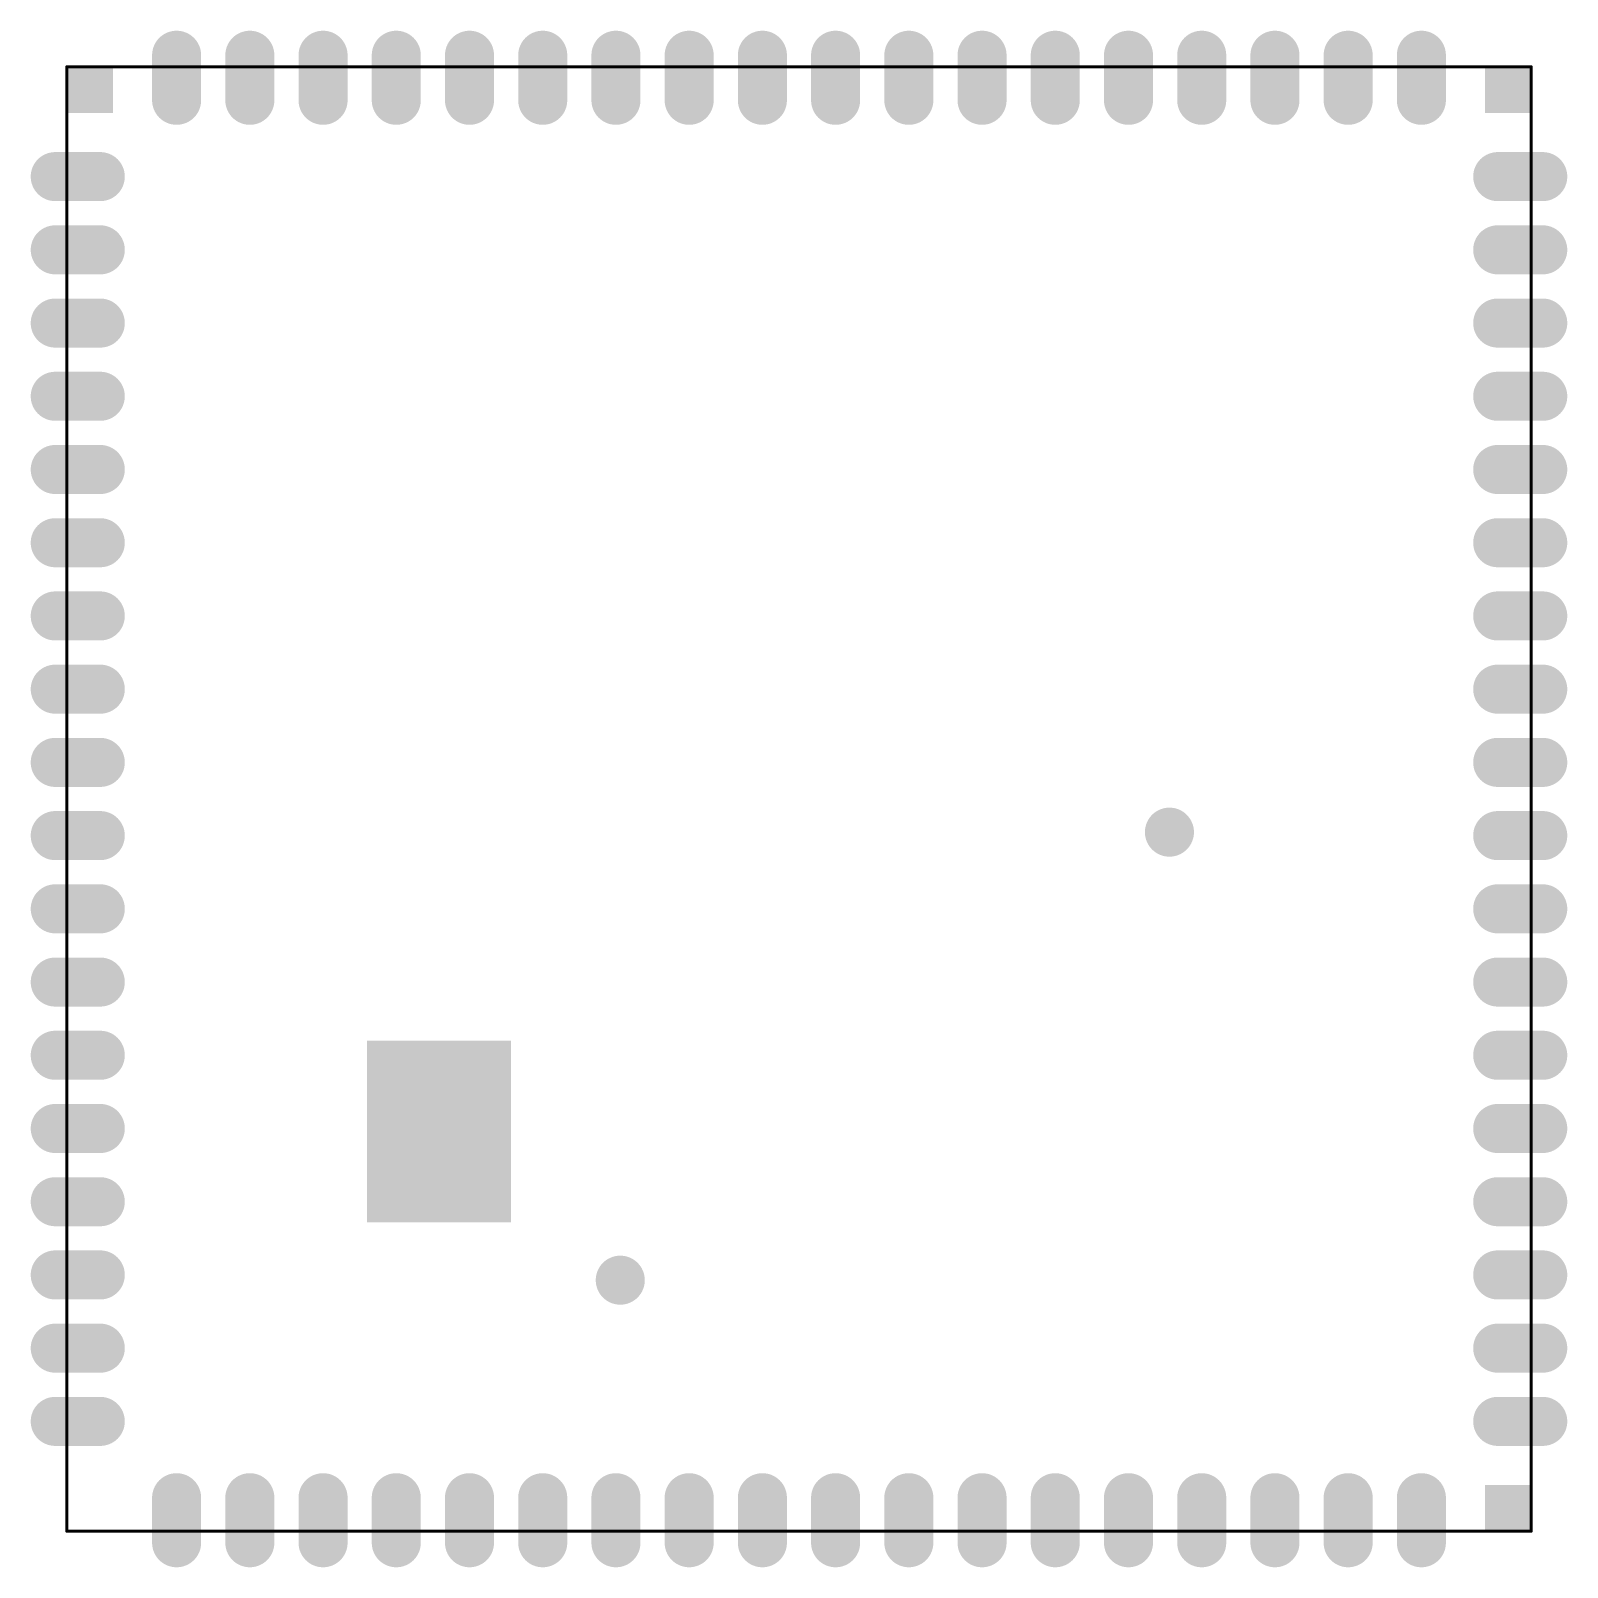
# Model space of a CAD drawing. Header units: millimetres. Extents: x -26 to 0.6, y -0.6 to 26.
import ezdxf

# ---------------------------------------------------------------- set-up
doc = ezdxf.new("R2010")
doc.units = ezdxf.units.MM
doc.layers.add('BottomSolder', color=6, linetype='Continuous')
doc.layers.add('Mechanical2', color=216, linetype='Continuous')

# ---------------------------------------------------------------- blocks, each defined once
blk = doc.blocks.new('SIP1_____B_1')
at = {"layer": 'BottomSolder'}
blk.add_solid([(0.4, 0.4), (-0.4, 0.4), (0.4, -0.4), (-0.4, -0.4)], dxfattribs=at)
blk = doc.blocks.new('SIP1_____B_2')
at = {"layer": 'BottomSolder'}
blk.add_solid([(0.4, 0.4), (-0.4, 0.4), (0.4, -0.4), (-0.4, -0.4)], dxfattribs=at)
blk = doc.blocks.new('SIP1_____B_3')
at = {"layer": 'BottomSolder'}
blk.add_solid([(0.4, 0.4), (-0.4, 0.4), (0.4, -0.4), (-0.4, -0.4)], dxfattribs=at)
blk = doc.blocks.new('SIP18_1_27_____B_44')
at = {"layer": 'BottomSolder', "const_width": 0.851}
for points in [[(0, 0.2), (0, -0.2)], [(1.27, 0.2), (1.27, -0.2)], [(2.54, 0.2), (2.54, -0.2)], [(3.81, 0.2), (3.81, -0.2)], [(5.08, 0.2), (5.08, -0.2)], [(6.35, 0.2), (6.35, -0.2)], [(7.62, 0.2), (7.62, -0.2)], [(8.89, 0.2), (8.89, -0.2)], [(10.16, 0.2), (10.16, -0.2)], [(11.43, 0.2), (11.43, -0.2)], [(12.7, 0.2), (12.7, -0.2)], [(13.97, 0.2), (13.97, -0.2)], [(15.24, 0.2), (15.24, -0.2)], [(16.51, 0.2), (16.51, -0.2)], [(17.78, 0.2), (17.78, -0.2)], [(19.05, 0.2), (19.05, -0.2)], [(20.32, 0.2), (20.32, -0.2)], [(21.59, 0.2), (21.59, -0.2)]]:
    blk.add_lwpolyline(points, dxfattribs=at)
at = {"layer": 'BottomSolder', "const_width": 0.425}
for points in [[(-0.213, 0.2, 1), (0.213, 0.2, 1)], [(1.057, 0.2, 1), (1.483, 0.2, 1)], [(2.327, 0.2, 1), (2.753, 0.2, 1)], [(3.597, 0.2, 1), (4.023, 0.2, 1)], [(4.867, 0.2, 1), (5.293, 0.2, 1)], [(6.137, 0.2, 1), (6.563, 0.2, 1)], [(7.407, 0.2, 1), (7.833, 0.2, 1)], [(8.677, 0.2, 1), (9.103, 0.2, 1)], [(9.947, 0.2, 1), (10.373, 0.2, 1)], [(11.217, 0.2, 1), (11.643, 0.2, 1)], [(12.487, 0.2, 1), (12.913, 0.2, 1)], [(13.757, 0.2, 1), (14.183, 0.2, 1)], [(15.027, 0.2, 1), (15.453, 0.2, 1)], [(16.297, 0.2, 1), (16.723, 0.2, 1)], [(17.567, 0.2, 1), (17.993, 0.2, 1)], [(18.837, 0.2, 1), (19.263, 0.2, 1)], [(20.107, 0.2, 1), (20.533, 0.2, 1)], [(21.377, 0.2, 1), (21.803, 0.2, 1)], [(-0.213, -0.2, 1), (0.213, -0.2, 1)], [(1.057, -0.2, 1), (1.483, -0.2, 1)], [(2.327, -0.2, 1), (2.753, -0.2, 1)], [(3.597, -0.2, 1), (4.023, -0.2, 1)], [(4.867, -0.2, 1), (5.293, -0.2, 1)], [(6.137, -0.2, 1), (6.563, -0.2, 1)], [(7.407, -0.2, 1), (7.833, -0.2, 1)], [(8.677, -0.2, 1), (9.103, -0.2, 1)], [(9.947, -0.2, 1), (10.373, -0.2, 1)], [(11.217, -0.2, 1), (11.643, -0.2, 1)], [(12.487, -0.2, 1), (12.913, -0.2, 1)], [(13.757, -0.2, 1), (14.183, -0.2, 1)], [(15.027, -0.2, 1), (15.453, -0.2, 1)], [(16.297, -0.2, 1), (16.723, -0.2, 1)], [(17.567, -0.2, 1), (17.993, -0.2, 1)], [(18.837, -0.2, 1), (19.263, -0.2, 1)], [(20.107, -0.2, 1), (20.533, -0.2, 1)], [(21.377, -0.2, 1), (21.803, -0.2, 1)]]:
    blk.add_lwpolyline(points, format="xyb", close=True, dxfattribs=at)
blk = doc.blocks.new('SIP18_1_27______45')
at = {"layer": 'BottomSolder', "const_width": 0.851}
for points in [[(0, 0.2), (0, -0.2)], [(1.27, 0.2), (1.27, -0.2)], [(2.54, 0.2), (2.54, -0.2)], [(3.81, 0.2), (3.81, -0.2)], [(5.08, 0.2), (5.08, -0.2)], [(6.35, 0.2), (6.35, -0.2)], [(7.62, 0.2), (7.62, -0.2)], [(8.89, 0.2), (8.89, -0.2)], [(10.16, 0.2), (10.16, -0.2)], [(11.43, 0.2), (11.43, -0.2)], [(12.7, 0.2), (12.7, -0.2)], [(13.97, 0.2), (13.97, -0.2)], [(15.24, 0.2), (15.24, -0.2)], [(16.51, 0.2), (16.51, -0.2)], [(17.78, 0.2), (17.78, -0.2)], [(19.05, 0.2), (19.05, -0.2)], [(20.32, 0.2), (20.32, -0.2)], [(21.59, 0.2), (21.59, -0.2)]]:
    blk.add_lwpolyline(points, dxfattribs=at)
at = {"layer": 'BottomSolder', "const_width": 0.425}
for points in [[(-0.213, 0.2, 1), (0.213, 0.2, 1)], [(1.057, 0.2, 1), (1.483, 0.2, 1)], [(2.327, 0.2, 1), (2.753, 0.2, 1)], [(3.597, 0.2, 1), (4.023, 0.2, 1)], [(4.867, 0.2, 1), (5.293, 0.2, 1)], [(6.137, 0.2, 1), (6.563, 0.2, 1)], [(7.407, 0.2, 1), (7.833, 0.2, 1)], [(8.677, 0.2, 1), (9.103, 0.2, 1)], [(9.947, 0.2, 1), (10.373, 0.2, 1)], [(11.217, 0.2, 1), (11.643, 0.2, 1)], [(12.487, 0.2, 1), (12.913, 0.2, 1)], [(13.757, 0.2, 1), (14.183, 0.2, 1)], [(15.027, 0.2, 1), (15.453, 0.2, 1)], [(16.297, 0.2, 1), (16.723, 0.2, 1)], [(17.567, 0.2, 1), (17.993, 0.2, 1)], [(18.837, 0.2, 1), (19.263, 0.2, 1)], [(20.107, 0.2, 1), (20.533, 0.2, 1)], [(21.377, 0.2, 1), (21.803, 0.2, 1)], [(-0.213, -0.2, 1), (0.213, -0.2, 1)], [(1.057, -0.2, 1), (1.483, -0.2, 1)], [(2.327, -0.2, 1), (2.753, -0.2, 1)], [(3.597, -0.2, 1), (4.023, -0.2, 1)], [(4.867, -0.2, 1), (5.293, -0.2, 1)], [(6.137, -0.2, 1), (6.563, -0.2, 1)], [(7.407, -0.2, 1), (7.833, -0.2, 1)], [(8.677, -0.2, 1), (9.103, -0.2, 1)], [(9.947, -0.2, 1), (10.373, -0.2, 1)], [(11.217, -0.2, 1), (11.643, -0.2, 1)], [(12.487, -0.2, 1), (12.913, -0.2, 1)], [(13.757, -0.2, 1), (14.183, -0.2, 1)], [(15.027, -0.2, 1), (15.453, -0.2, 1)], [(16.297, -0.2, 1), (16.723, -0.2, 1)], [(17.567, -0.2, 1), (17.993, -0.2, 1)], [(18.837, -0.2, 1), (19.263, -0.2, 1)], [(20.107, -0.2, 1), (20.533, -0.2, 1)], [(21.377, -0.2, 1), (21.803, -0.2, 1)]]:
    blk.add_lwpolyline(points, format="xyb", close=True, dxfattribs=at)
blk = doc.blocks.new('SIP18_1_27______46')
at = {"layer": 'BottomSolder', "const_width": 0.851}
for points in [[(0, 0.2), (0, -0.2)], [(1.27, 0.2), (1.27, -0.2)], [(2.54, 0.2), (2.54, -0.2)], [(3.81, 0.2), (3.81, -0.2)], [(5.08, 0.2), (5.08, -0.2)], [(6.35, 0.2), (6.35, -0.2)], [(7.62, 0.2), (7.62, -0.2)], [(8.89, 0.2), (8.89, -0.2)], [(10.16, 0.2), (10.16, -0.2)], [(11.43, 0.2), (11.43, -0.2)], [(12.7, 0.2), (12.7, -0.2)], [(13.97, 0.2), (13.97, -0.2)], [(15.24, 0.2), (15.24, -0.2)], [(16.51, 0.2), (16.51, -0.2)], [(17.78, 0.2), (17.78, -0.2)], [(19.05, 0.2), (19.05, -0.2)], [(20.32, 0.2), (20.32, -0.2)], [(21.59, 0.2), (21.59, -0.2)]]:
    blk.add_lwpolyline(points, dxfattribs=at)
at = {"layer": 'BottomSolder', "const_width": 0.425}
for points in [[(-0.213, 0.2, 1), (0.213, 0.2, 1)], [(1.057, 0.2, 1), (1.483, 0.2, 1)], [(2.327, 0.2, 1), (2.753, 0.2, 1)], [(3.597, 0.2, 1), (4.023, 0.2, 1)], [(4.867, 0.2, 1), (5.293, 0.2, 1)], [(6.137, 0.2, 1), (6.563, 0.2, 1)], [(7.407, 0.2, 1), (7.833, 0.2, 1)], [(8.677, 0.2, 1), (9.103, 0.2, 1)], [(9.947, 0.2, 1), (10.373, 0.2, 1)], [(11.217, 0.2, 1), (11.643, 0.2, 1)], [(12.487, 0.2, 1), (12.913, 0.2, 1)], [(13.757, 0.2, 1), (14.183, 0.2, 1)], [(15.027, 0.2, 1), (15.453, 0.2, 1)], [(16.297, 0.2, 1), (16.723, 0.2, 1)], [(17.567, 0.2, 1), (17.993, 0.2, 1)], [(18.837, 0.2, 1), (19.263, 0.2, 1)], [(20.107, 0.2, 1), (20.533, 0.2, 1)], [(21.377, 0.2, 1), (21.803, 0.2, 1)], [(-0.213, -0.2, 1), (0.213, -0.2, 1)], [(1.057, -0.2, 1), (1.483, -0.2, 1)], [(2.327, -0.2, 1), (2.753, -0.2, 1)], [(3.597, -0.2, 1), (4.023, -0.2, 1)], [(4.867, -0.2, 1), (5.293, -0.2, 1)], [(6.137, -0.2, 1), (6.563, -0.2, 1)], [(7.407, -0.2, 1), (7.833, -0.2, 1)], [(8.677, -0.2, 1), (9.103, -0.2, 1)], [(9.947, -0.2, 1), (10.373, -0.2, 1)], [(11.217, -0.2, 1), (11.643, -0.2, 1)], [(12.487, -0.2, 1), (12.913, -0.2, 1)], [(13.757, -0.2, 1), (14.183, -0.2, 1)], [(15.027, -0.2, 1), (15.453, -0.2, 1)], [(16.297, -0.2, 1), (16.723, -0.2, 1)], [(17.567, -0.2, 1), (17.993, -0.2, 1)], [(18.837, -0.2, 1), (19.263, -0.2, 1)], [(20.107, -0.2, 1), (20.533, -0.2, 1)], [(21.377, -0.2, 1), (21.803, -0.2, 1)]]:
    blk.add_lwpolyline(points, format="xyb", close=True, dxfattribs=at)
blk = doc.blocks.new('SIP18_1_27______47')
at = {"layer": 'BottomSolder', "const_width": 0.851}
for points in [[(0, 0.2), (0, -0.2)], [(1.27, 0.2), (1.27, -0.2)], [(2.54, 0.2), (2.54, -0.2)], [(3.81, 0.2), (3.81, -0.2)], [(5.08, 0.2), (5.08, -0.2)], [(6.35, 0.2), (6.35, -0.2)], [(7.62, 0.2), (7.62, -0.2)], [(8.89, 0.2), (8.89, -0.2)], [(10.16, 0.2), (10.16, -0.2)], [(11.43, 0.2), (11.43, -0.2)], [(12.7, 0.2), (12.7, -0.2)], [(13.97, 0.2), (13.97, -0.2)], [(15.24, 0.2), (15.24, -0.2)], [(16.51, 0.2), (16.51, -0.2)], [(17.78, 0.2), (17.78, -0.2)], [(19.05, 0.2), (19.05, -0.2)], [(20.32, 0.2), (20.32, -0.2)], [(21.59, 0.2), (21.59, -0.2)]]:
    blk.add_lwpolyline(points, dxfattribs=at)
at = {"layer": 'BottomSolder', "const_width": 0.425}
for points in [[(-0.213, 0.2, 1), (0.213, 0.2, 1)], [(1.057, 0.2, 1), (1.483, 0.2, 1)], [(2.327, 0.2, 1), (2.753, 0.2, 1)], [(3.597, 0.2, 1), (4.023, 0.2, 1)], [(4.867, 0.2, 1), (5.293, 0.2, 1)], [(6.137, 0.2, 1), (6.563, 0.2, 1)], [(7.407, 0.2, 1), (7.833, 0.2, 1)], [(8.677, 0.2, 1), (9.103, 0.2, 1)], [(9.947, 0.2, 1), (10.373, 0.2, 1)], [(11.217, 0.2, 1), (11.643, 0.2, 1)], [(12.487, 0.2, 1), (12.913, 0.2, 1)], [(13.757, 0.2, 1), (14.183, 0.2, 1)], [(15.027, 0.2, 1), (15.453, 0.2, 1)], [(16.297, 0.2, 1), (16.723, 0.2, 1)], [(17.567, 0.2, 1), (17.993, 0.2, 1)], [(18.837, 0.2, 1), (19.263, 0.2, 1)], [(20.107, 0.2, 1), (20.533, 0.2, 1)], [(21.377, 0.2, 1), (21.803, 0.2, 1)], [(-0.213, -0.2, 1), (0.213, -0.2, 1)], [(1.057, -0.2, 1), (1.483, -0.2, 1)], [(2.327, -0.2, 1), (2.753, -0.2, 1)], [(3.597, -0.2, 1), (4.023, -0.2, 1)], [(4.867, -0.2, 1), (5.293, -0.2, 1)], [(6.137, -0.2, 1), (6.563, -0.2, 1)], [(7.407, -0.2, 1), (7.833, -0.2, 1)], [(8.677, -0.2, 1), (9.103, -0.2, 1)], [(9.947, -0.2, 1), (10.373, -0.2, 1)], [(11.217, -0.2, 1), (11.643, -0.2, 1)], [(12.487, -0.2, 1), (12.913, -0.2, 1)], [(13.757, -0.2, 1), (14.183, -0.2, 1)], [(15.027, -0.2, 1), (15.453, -0.2, 1)], [(16.297, -0.2, 1), (16.723, -0.2, 1)], [(17.567, -0.2, 1), (17.993, -0.2, 1)], [(18.837, -0.2, 1), (19.263, -0.2, 1)], [(20.107, -0.2, 1), (20.533, -0.2, 1)], [(21.377, -0.2, 1), (21.803, -0.2, 1)]]:
    blk.add_lwpolyline(points, format="xyb", close=True, dxfattribs=at)
blk = doc.blocks.new('SIP1_____B_48')
at = {"layer": 'BottomSolder', "const_width": 0.425}
blk.add_lwpolyline([(-0.213, 0, 1), (0.213, 0, 1)], format="xyb", close=True, dxfattribs=at)
blk = doc.blocks.new('SIP18_1_27_____B_49')
at = {"layer": 'BottomSolder', "const_width": 0.851}
for points in [[(0, 0.2), (0, -0.2)], [(1.27, 0.2), (1.27, -0.2)], [(2.54, 0.2), (2.54, -0.2)], [(3.81, 0.2), (3.81, -0.2)], [(5.08, 0.2), (5.08, -0.2)], [(6.35, 0.2), (6.35, -0.2)], [(7.62, 0.2), (7.62, -0.2)], [(8.89, 0.2), (8.89, -0.2)], [(10.16, 0.2), (10.16, -0.2)], [(11.43, 0.2), (11.43, -0.2)], [(12.7, 0.2), (12.7, -0.2)], [(13.97, 0.2), (13.97, -0.2)], [(15.24, 0.2), (15.24, -0.2)], [(16.51, 0.2), (16.51, -0.2)], [(17.78, 0.2), (17.78, -0.2)], [(19.05, 0.2), (19.05, -0.2)], [(20.32, 0.2), (20.32, -0.2)], [(21.59, 0.2), (21.59, -0.2)]]:
    blk.add_lwpolyline(points, dxfattribs=at)
at = {"layer": 'BottomSolder', "const_width": 0.425}
for points in [[(-0.213, 0.2, 1), (0.213, 0.2, 1)], [(1.057, 0.2, 1), (1.483, 0.2, 1)], [(2.327, 0.2, 1), (2.753, 0.2, 1)], [(3.597, 0.2, 1), (4.023, 0.2, 1)], [(4.867, 0.2, 1), (5.293, 0.2, 1)], [(6.137, 0.2, 1), (6.563, 0.2, 1)], [(7.407, 0.2, 1), (7.833, 0.2, 1)], [(8.677, 0.2, 1), (9.103, 0.2, 1)], [(9.947, 0.2, 1), (10.373, 0.2, 1)], [(11.217, 0.2, 1), (11.643, 0.2, 1)], [(12.487, 0.2, 1), (12.913, 0.2, 1)], [(13.757, 0.2, 1), (14.183, 0.2, 1)], [(15.027, 0.2, 1), (15.453, 0.2, 1)], [(16.297, 0.2, 1), (16.723, 0.2, 1)], [(17.567, 0.2, 1), (17.993, 0.2, 1)], [(18.837, 0.2, 1), (19.263, 0.2, 1)], [(20.107, 0.2, 1), (20.533, 0.2, 1)], [(21.377, 0.2, 1), (21.803, 0.2, 1)], [(-0.213, -0.2, 1), (0.213, -0.2, 1)], [(1.057, -0.2, 1), (1.483, -0.2, 1)], [(2.327, -0.2, 1), (2.753, -0.2, 1)], [(3.597, -0.2, 1), (4.023, -0.2, 1)], [(4.867, -0.2, 1), (5.293, -0.2, 1)], [(6.137, -0.2, 1), (6.563, -0.2, 1)], [(7.407, -0.2, 1), (7.833, -0.2, 1)], [(8.677, -0.2, 1), (9.103, -0.2, 1)], [(9.947, -0.2, 1), (10.373, -0.2, 1)], [(11.217, -0.2, 1), (11.643, -0.2, 1)], [(12.487, -0.2, 1), (12.913, -0.2, 1)], [(13.757, -0.2, 1), (14.183, -0.2, 1)], [(15.027, -0.2, 1), (15.453, -0.2, 1)], [(16.297, -0.2, 1), (16.723, -0.2, 1)], [(17.567, -0.2, 1), (17.993, -0.2, 1)], [(18.837, -0.2, 1), (19.263, -0.2, 1)], [(20.107, -0.2, 1), (20.533, -0.2, 1)], [(21.377, -0.2, 1), (21.803, -0.2, 1)]]:
    blk.add_lwpolyline(points, format="xyb", close=True, dxfattribs=at)
blk = doc.blocks.new('SIP18_1_27______50')
at = {"layer": 'BottomSolder', "const_width": 0.851}
for points in [[(0, 0.2), (0, -0.2)], [(1.27, 0.2), (1.27, -0.2)], [(2.54, 0.2), (2.54, -0.2)], [(3.81, 0.2), (3.81, -0.2)], [(5.08, 0.2), (5.08, -0.2)], [(6.35, 0.2), (6.35, -0.2)], [(7.62, 0.2), (7.62, -0.2)], [(8.89, 0.2), (8.89, -0.2)], [(10.16, 0.2), (10.16, -0.2)], [(11.43, 0.2), (11.43, -0.2)], [(12.7, 0.2), (12.7, -0.2)], [(13.97, 0.2), (13.97, -0.2)], [(15.24, 0.2), (15.24, -0.2)], [(16.51, 0.2), (16.51, -0.2)], [(17.78, 0.2), (17.78, -0.2)], [(19.05, 0.2), (19.05, -0.2)], [(20.32, 0.2), (20.32, -0.2)], [(21.59, 0.2), (21.59, -0.2)]]:
    blk.add_lwpolyline(points, dxfattribs=at)
at = {"layer": 'BottomSolder', "const_width": 0.425}
for points in [[(-0.213, 0.2, 1), (0.213, 0.2, 1)], [(1.057, 0.2, 1), (1.483, 0.2, 1)], [(2.327, 0.2, 1), (2.753, 0.2, 1)], [(3.597, 0.2, 1), (4.023, 0.2, 1)], [(4.867, 0.2, 1), (5.293, 0.2, 1)], [(6.137, 0.2, 1), (6.563, 0.2, 1)], [(7.407, 0.2, 1), (7.833, 0.2, 1)], [(8.677, 0.2, 1), (9.103, 0.2, 1)], [(9.947, 0.2, 1), (10.373, 0.2, 1)], [(11.217, 0.2, 1), (11.643, 0.2, 1)], [(12.487, 0.2, 1), (12.913, 0.2, 1)], [(13.757, 0.2, 1), (14.183, 0.2, 1)], [(15.027, 0.2, 1), (15.453, 0.2, 1)], [(16.297, 0.2, 1), (16.723, 0.2, 1)], [(17.567, 0.2, 1), (17.993, 0.2, 1)], [(18.837, 0.2, 1), (19.263, 0.2, 1)], [(20.107, 0.2, 1), (20.533, 0.2, 1)], [(21.377, 0.2, 1), (21.803, 0.2, 1)], [(-0.213, -0.2, 1), (0.213, -0.2, 1)], [(1.057, -0.2, 1), (1.483, -0.2, 1)], [(2.327, -0.2, 1), (2.753, -0.2, 1)], [(3.597, -0.2, 1), (4.023, -0.2, 1)], [(4.867, -0.2, 1), (5.293, -0.2, 1)], [(6.137, -0.2, 1), (6.563, -0.2, 1)], [(7.407, -0.2, 1), (7.833, -0.2, 1)], [(8.677, -0.2, 1), (9.103, -0.2, 1)], [(9.947, -0.2, 1), (10.373, -0.2, 1)], [(11.217, -0.2, 1), (11.643, -0.2, 1)], [(12.487, -0.2, 1), (12.913, -0.2, 1)], [(13.757, -0.2, 1), (14.183, -0.2, 1)], [(15.027, -0.2, 1), (15.453, -0.2, 1)], [(16.297, -0.2, 1), (16.723, -0.2, 1)], [(17.567, -0.2, 1), (17.993, -0.2, 1)], [(18.837, -0.2, 1), (19.263, -0.2, 1)], [(20.107, -0.2, 1), (20.533, -0.2, 1)], [(21.377, -0.2, 1), (21.803, -0.2, 1)]]:
    blk.add_lwpolyline(points, format="xyb", close=True, dxfattribs=at)
blk = doc.blocks.new('SIP18_1_27_____B_51')
at = {"layer": 'BottomSolder', "const_width": 0.851}
for points in [[(0, 0.2), (0, -0.2)], [(1.27, 0.2), (1.27, -0.2)], [(2.54, 0.2), (2.54, -0.2)], [(3.81, 0.2), (3.81, -0.2)], [(5.08, 0.2), (5.08, -0.2)], [(6.35, 0.2), (6.35, -0.2)], [(7.62, 0.2), (7.62, -0.2)], [(8.89, 0.2), (8.89, -0.2)], [(10.16, 0.2), (10.16, -0.2)], [(11.43, 0.2), (11.43, -0.2)], [(12.7, 0.2), (12.7, -0.2)], [(13.97, 0.2), (13.97, -0.2)], [(15.24, 0.2), (15.24, -0.2)], [(16.51, 0.2), (16.51, -0.2)], [(17.78, 0.2), (17.78, -0.2)], [(19.05, 0.2), (19.05, -0.2)], [(20.32, 0.2), (20.32, -0.2)], [(21.59, 0.2), (21.59, -0.2)]]:
    blk.add_lwpolyline(points, dxfattribs=at)
at = {"layer": 'BottomSolder', "const_width": 0.425}
for points in [[(-0.213, 0.2, 1), (0.213, 0.2, 1)], [(1.057, 0.2, 1), (1.483, 0.2, 1)], [(2.327, 0.2, 1), (2.753, 0.2, 1)], [(3.597, 0.2, 1), (4.023, 0.2, 1)], [(4.867, 0.2, 1), (5.293, 0.2, 1)], [(6.137, 0.2, 1), (6.563, 0.2, 1)], [(7.407, 0.2, 1), (7.833, 0.2, 1)], [(8.677, 0.2, 1), (9.103, 0.2, 1)], [(9.947, 0.2, 1), (10.373, 0.2, 1)], [(11.217, 0.2, 1), (11.643, 0.2, 1)], [(12.487, 0.2, 1), (12.913, 0.2, 1)], [(13.757, 0.2, 1), (14.183, 0.2, 1)], [(15.027, 0.2, 1), (15.453, 0.2, 1)], [(16.297, 0.2, 1), (16.723, 0.2, 1)], [(17.567, 0.2, 1), (17.993, 0.2, 1)], [(18.837, 0.2, 1), (19.263, 0.2, 1)], [(20.107, 0.2, 1), (20.533, 0.2, 1)], [(21.377, 0.2, 1), (21.803, 0.2, 1)], [(-0.213, -0.2, 1), (0.213, -0.2, 1)], [(1.057, -0.2, 1), (1.483, -0.2, 1)], [(2.327, -0.2, 1), (2.753, -0.2, 1)], [(3.597, -0.2, 1), (4.023, -0.2, 1)], [(4.867, -0.2, 1), (5.293, -0.2, 1)], [(6.137, -0.2, 1), (6.563, -0.2, 1)], [(7.407, -0.2, 1), (7.833, -0.2, 1)], [(8.677, -0.2, 1), (9.103, -0.2, 1)], [(9.947, -0.2, 1), (10.373, -0.2, 1)], [(11.217, -0.2, 1), (11.643, -0.2, 1)], [(12.487, -0.2, 1), (12.913, -0.2, 1)], [(13.757, -0.2, 1), (14.183, -0.2, 1)], [(15.027, -0.2, 1), (15.453, -0.2, 1)], [(16.297, -0.2, 1), (16.723, -0.2, 1)], [(17.567, -0.2, 1), (17.993, -0.2, 1)], [(18.837, -0.2, 1), (19.263, -0.2, 1)], [(20.107, -0.2, 1), (20.533, -0.2, 1)], [(21.377, -0.2, 1), (21.803, -0.2, 1)]]:
    blk.add_lwpolyline(points, format="xyb", close=True, dxfattribs=at)
blk = doc.blocks.new('SIP18_1_27_____B_52')
at = {"layer": 'BottomSolder', "const_width": 0.851}
for points in [[(0, 0.2), (0, -0.2)], [(1.27, 0.2), (1.27, -0.2)], [(2.54, 0.2), (2.54, -0.2)], [(3.81, 0.2), (3.81, -0.2)], [(5.08, 0.2), (5.08, -0.2)], [(6.35, 0.2), (6.35, -0.2)], [(7.62, 0.2), (7.62, -0.2)], [(8.89, 0.2), (8.89, -0.2)], [(10.16, 0.2), (10.16, -0.2)], [(11.43, 0.2), (11.43, -0.2)], [(12.7, 0.2), (12.7, -0.2)], [(13.97, 0.2), (13.97, -0.2)], [(15.24, 0.2), (15.24, -0.2)], [(16.51, 0.2), (16.51, -0.2)], [(17.78, 0.2), (17.78, -0.2)], [(19.05, 0.2), (19.05, -0.2)], [(20.32, 0.2), (20.32, -0.2)], [(21.59, 0.2), (21.59, -0.2)]]:
    blk.add_lwpolyline(points, dxfattribs=at)
at = {"layer": 'BottomSolder', "const_width": 0.425}
for points in [[(-0.213, 0.2, 1), (0.213, 0.2, 1)], [(1.057, 0.2, 1), (1.483, 0.2, 1)], [(2.327, 0.2, 1), (2.753, 0.2, 1)], [(3.597, 0.2, 1), (4.023, 0.2, 1)], [(4.867, 0.2, 1), (5.293, 0.2, 1)], [(6.137, 0.2, 1), (6.563, 0.2, 1)], [(7.407, 0.2, 1), (7.833, 0.2, 1)], [(8.677, 0.2, 1), (9.103, 0.2, 1)], [(9.947, 0.2, 1), (10.373, 0.2, 1)], [(11.217, 0.2, 1), (11.643, 0.2, 1)], [(12.487, 0.2, 1), (12.913, 0.2, 1)], [(13.757, 0.2, 1), (14.183, 0.2, 1)], [(15.027, 0.2, 1), (15.453, 0.2, 1)], [(16.297, 0.2, 1), (16.723, 0.2, 1)], [(17.567, 0.2, 1), (17.993, 0.2, 1)], [(18.837, 0.2, 1), (19.263, 0.2, 1)], [(20.107, 0.2, 1), (20.533, 0.2, 1)], [(21.377, 0.2, 1), (21.803, 0.2, 1)], [(-0.213, -0.2, 1), (0.213, -0.2, 1)], [(1.057, -0.2, 1), (1.483, -0.2, 1)], [(2.327, -0.2, 1), (2.753, -0.2, 1)], [(3.597, -0.2, 1), (4.023, -0.2, 1)], [(4.867, -0.2, 1), (5.293, -0.2, 1)], [(6.137, -0.2, 1), (6.563, -0.2, 1)], [(7.407, -0.2, 1), (7.833, -0.2, 1)], [(8.677, -0.2, 1), (9.103, -0.2, 1)], [(9.947, -0.2, 1), (10.373, -0.2, 1)], [(11.217, -0.2, 1), (11.643, -0.2, 1)], [(12.487, -0.2, 1), (12.913, -0.2, 1)], [(13.757, -0.2, 1), (14.183, -0.2, 1)], [(15.027, -0.2, 1), (15.453, -0.2, 1)], [(16.297, -0.2, 1), (16.723, -0.2, 1)], [(17.567, -0.2, 1), (17.993, -0.2, 1)], [(18.837, -0.2, 1), (19.263, -0.2, 1)], [(20.107, -0.2, 1), (20.533, -0.2, 1)], [(21.377, -0.2, 1), (21.803, -0.2, 1)]]:
    blk.add_lwpolyline(points, format="xyb", close=True, dxfattribs=at)
blk = doc.blocks.new('SIP1_____B_87')
at = {"layer": 'BottomSolder', "const_width": 0.425}
blk.add_lwpolyline([(-0.213, 0, 1), (0.213, 0, 1)], format="xyb", close=True, dxfattribs=at)

msp = doc.modelspace()

# ---------------------------------------------------------------- linework, layer by layer
at = {"layer": 'BottomSolder'}
msp.add_solid([(-20.191, 5.358), (-17.697, 5.358), (-20.191, 8.51), (-17.697, 8.51)], dxfattribs=at)
at = {"layer": 'Mechanical2', "const_width": 0.0508}
for points in [[(-25.4, 25.4), (0, 25.4)], [(-25.4, 0), (-25.4, 25.4)], [(0, 0), (0, 25.4)], [(-25.4, 0), (0, 0)]]:
    msp.add_lwpolyline(points, dxfattribs=at)
at = {"layer": 'Mechanical2', "const_width": 0.0254}
for points in [[(-25.413, 25.4, 1), (-25.387, 25.4, 1)], [(-25.413, 25.4, 1), (-25.387, 25.4, 1)], [(-0.013, 25.4, 1), (0.013, 25.4, 1)], [(-0.013, 25.4, 1), (0.013, 25.4, 1)], [(-25.413, 0, 1), (-25.387, 0, 1)], [(-25.413, 0, 1), (-25.387, 0, 1)], [(-0.013, 0, 1), (0.013, 0, 1)], [(-0.013, 0, 1), (0.013, 0, 1)]]:
    msp.add_lwpolyline(points, format="xyb", close=True, dxfattribs=at)

# ---------------------------------------------------------------- block references
for name, p, rotation in [('SIP18_1_27______46', (-1.905, 25.4), 180), ('SIP18_1_27_____B_44', (-1.905, 25.019), 180), ('SIP18_1_27______47', (-25.4, 23.495), 270), ('SIP18_1_27_____B_51', (-25.019, 23.495), 270), ('SIP18_1_27_____B_49', (-0.381, 23.495), 270), ('SIP18_1_27______45', (0, 23.495), 270), ('SIP18_1_27_____B_52', (-1.905, 0.381), 180), ('SIP18_1_27______50', (-1.905, 0), 180)]:
    msp.add_blockref(name, p, dxfattribs=dict(rotation=rotation))
for name, p in [('SIP1_____B_3', (-25, 25)), ('SIP1_____B_2', (-0.4, 25)), ('SIP1_____B_48', (-6.275, 12.125)), ('SIP1_____B_87', (-15.8, 4.354)), ('SIP1_____B_1', (-0.4, 0.4))]:
    msp.add_blockref(name, p)

doc.saveas('drawing.dxf')
